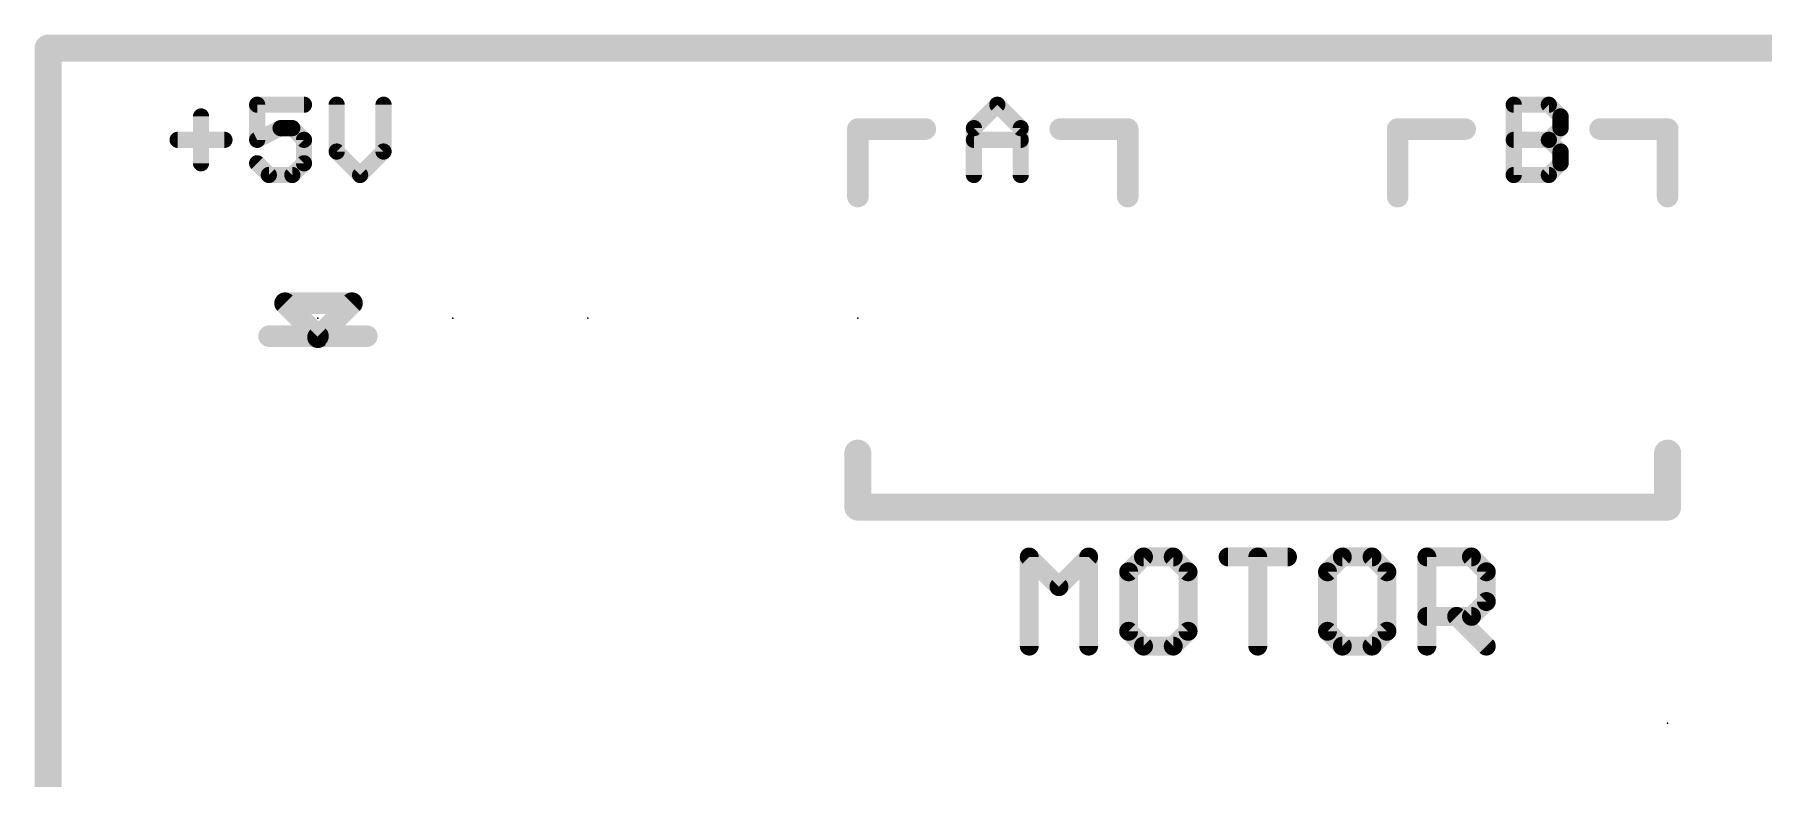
# Model space of a CAD drawing. Extents: x -0.1 to 48.4, y -0.1 to 20.4.
# Drawn here: x -0.13 to 16.14, y 13.45 to 20.45 of the extents above; entities that cross this region are included whole.
import ezdxf

# ---------------------------------------------------------------- set-up
doc = ezdxf.new("R2010")
doc.units = 0
doc.layers.add('21', color=7, linetype='CONTINUOUS')
doc.layers.add('23', color=7, linetype='CONTINUOUS')

msp = doc.modelspace()

# ---------------------------------------------------------------- linework, layer by layer
at = {"layer": '21'}
for points, const_width in [([(0, 20.32), (0, 0)], 0.254), ([(48.26, 20.32), (0, 20.32)], 0.254), ([(2.4083, 19.7872), (1.9676, 19.7872)], 0.1524), ([(1.9676, 19.7872), (1.9676, 19.4567)], 0.1524), ([(2.716, 19.7872), (2.716, 19.3465)], 0.1524), ([(3.1567, 19.3465), (3.1567, 19.7872)], 0.1524), ([(8.7122, 19.5668), (8.9325, 19.7872)], 0.1524), ([(8.9325, 19.7872), (9.1528, 19.5668)], 0.1524), ([(13.7922, 19.1262), (13.7922, 19.7872)], 0.1524), ([(13.7922, 19.7872), (14.1227, 19.7872)], 0.1524), ([(14.1227, 19.7872), (14.2328, 19.677)], 0.1524), ([(1.4395, 19.677), (1.4395, 19.2364)], 0.1524), ([(14.2328, 19.677), (14.2328, 19.5668)], 0.1524), ([(1.2192, 19.4567), (1.6598, 19.4567)], 0.1524), ([(1.9676, 19.4567), (2.1879, 19.5668)], 0.1524), ([(2.1879, 19.5668), (2.2981, 19.5668)], 0.1524), ([(2.2981, 19.5668), (2.4083, 19.4567)], 0.1524), ([(2.4083, 19.4567), (2.4083, 19.2364)], 0.1524), ([(7.62, 19.558), (8.255, 19.558)], 0.2032), ([(7.62, 19.558), (7.62, 18.923)], 0.2032), ([(8.7122, 19.1262), (8.7122, 19.5668)], 0.1524), ([(8.7122, 19.4567), (9.1528, 19.4567)], 0.1524), ([(9.1528, 19.5668), (9.1528, 19.1262)], 0.1524), ([(10.16, 19.558), (9.525, 19.558)], 0.2032), ([(10.16, 19.558), (10.16, 18.923)], 0.2032), ([(13.335, 19.558), (12.7, 19.558)], 0.2032), ([(12.7, 19.558), (12.7, 18.923)], 0.2032), ([(13.7922, 19.4567), (14.1227, 19.4567)], 0.1524), ([(14.2328, 19.5668), (14.1227, 19.4567)], 0.1524), ([(14.1227, 19.4567), (14.2328, 19.3465)], 0.1524), ([(15.24, 19.558), (14.605, 19.558)], 0.2032), ([(15.24, 19.558), (15.24, 18.923)], 0.2032), ([(2.716, 19.3465), (2.9364, 19.1262)], 0.1524), ([(2.9364, 19.1262), (3.1567, 19.3465)], 0.1524), ([(14.2328, 19.3465), (14.2328, 19.2364)], 0.1524), ([(2.0778, 19.1262), (1.9676, 19.2364)], 0.1524), ([(2.2981, 19.1262), (2.0778, 19.1262)], 0.1524), ([(2.4083, 19.2364), (2.2981, 19.1262)], 0.1524), ([(14.1227, 19.1262), (13.7922, 19.1262)], 0.1524), ([(14.2328, 19.2364), (14.1227, 19.1262)], 0.1524), ([(2.54, 17.61), (2.23, 17.92)], 0.2032), ([(2.86, 17.92), (2.23, 17.92)], 0.2032), ([(2.54, 17.6), (2.86, 17.92)], 0.2032), ([(2.08, 17.61), (2.54, 17.61)], 0.2032), ([(3, 17.61), (2.54, 17.61)], 0.2032), ([(7.62, 16.51), (7.62, 16.002)], 0.254), ([(15.24, 16.002), (15.24, 16.51)], 0.254), ([(7.62, 16.002), (15.24, 16.002)], 0.254), ([(9.2329, 14.6939), (9.2329, 15.5328)], 0.1778), ([(9.2329, 15.5328), (9.5125, 15.2532)], 0.1778), ([(9.5125, 15.2532), (9.7922, 15.5328)], 0.1778), ([(9.7922, 15.5328), (9.7922, 14.6939)], 0.1778), ([(10.3082, 15.5328), (10.1684, 15.393)], 0.1778), ([(10.5879, 15.5328), (10.3082, 15.5328)], 0.1778), ([(10.7277, 15.393), (10.5879, 15.5328)], 0.1778), ([(11.1039, 15.5328), (11.6632, 15.5328)], 0.1778), ([(11.3836, 14.6939), (11.3836, 15.5328)], 0.1778), ([(12.1793, 15.5328), (12.0395, 15.393)], 0.1778), ([(12.4589, 15.5328), (12.1793, 15.5328)], 0.1778), ([(12.5987, 15.393), (12.4589, 15.5328)], 0.1778), ([(12.975, 14.6939), (12.975, 15.5328)], 0.1778), ([(12.975, 15.5328), (13.3944, 15.5328)], 0.1778), ([(13.3944, 15.5328), (13.5343, 15.393)], 0.1778), ([(10.1684, 15.393), (10.1684, 14.8337)], 0.1778), ([(10.7277, 14.8337), (10.7277, 15.393)], 0.1778), ([(12.0395, 15.393), (12.0395, 14.8337)], 0.1778), ([(12.5987, 14.8337), (12.5987, 15.393)], 0.1778), ([(13.5343, 15.393), (13.5343, 15.1134)], 0.1778), ([(13.5343, 15.1134), (13.3944, 14.9735)], 0.1778), ([(13.3944, 14.9735), (12.975, 14.9735)], 0.1778), ([(13.2546, 14.9735), (13.5343, 14.6939)], 0.1778), ([(10.1684, 14.8337), (10.3082, 14.6939)], 0.1778), ([(10.5879, 14.6939), (10.7277, 14.8337)], 0.1778), ([(12.0395, 14.8337), (12.1793, 14.6939)], 0.1778), ([(12.4589, 14.6939), (12.5987, 14.8337)], 0.1778), ([(10.3082, 14.6939), (10.5879, 14.6939)], 0.1778), ([(12.1793, 14.6939), (12.4589, 14.6939)], 0.1778)]:
    msp.add_lwpolyline(points, dxfattribs=dict(at, const_width=const_width))
for points, const_width in [([(0.0635, 20.32, 1), (-0.0635, 20.32)], 0.127), ([(0, 20.3835, 1), (0, 20.2565)], 0.127), ([(1.9676, 19.8253, 1), (1.9676, 19.7491)], 0.0762), ([(2.0057, 19.7872, 1), (1.9295, 19.7872)], 0.0762), ([(2.4083, 19.7491, 1), (2.4083, 19.8253)], 0.0762), ([(2.7541, 19.7872, 1), (2.6779, 19.7872)], 0.0762), ([(3.1948, 19.7872, 1), (3.1186, 19.7872)], 0.0762), ([(8.9595, 19.8141, 1), (8.9056, 19.7602)], 0.0762), ([(8.9595, 19.7602, 1), (8.9056, 19.8141)], 0.0762), ([(13.8303, 19.7872, 1), (13.7541, 19.7872)], 0.0762), ([(13.7922, 19.8253, 1), (13.7922, 19.7491)], 0.0762), ([(14.1496, 19.8141, 1), (14.0957, 19.7602)], 0.0762), ([(14.1227, 19.7491, 1), (14.1227, 19.8253)], 0.0762), ([(1.4776, 19.677, 1), (1.4014, 19.677)], 0.0762), ([(14.2709, 19.677, 1), (14.1947, 19.677)], 0.0762), ([(14.2059, 19.6501, 1), (14.2598, 19.7039)], 0.0762), ([(1.2192, 19.4948, 1), (1.2192, 19.4186)], 0.0762), ([(1.6598, 19.4186, 1), (1.6598, 19.4948)], 0.0762), ([(1.9506, 19.4908, 1), (1.9847, 19.4226)], 0.0762), ([(2.1879, 19.6049, 1), (2.1879, 19.5287)], 0.0762), ([(2.205, 19.5328, 1), (2.1709, 19.6009)], 0.0762), ([(2.325, 19.5938, 1), (2.2712, 19.5399)], 0.0762), ([(2.2981, 19.5287, 1), (2.2981, 19.6049)], 0.0762), ([(2.4464, 19.4567, 1), (2.3702, 19.4567)], 0.0762), ([(7.62, 19.6088, 1), (7.62, 19.5072)], 0.1016), ([(7.6708, 19.558, 1), (7.5692, 19.558)], 0.1016), ([(8.255, 19.5072, 1), (8.255, 19.6088)], 0.1016), ([(8.7503, 19.5668, 1), (8.6741, 19.5668)], 0.0762), ([(8.6853, 19.5938, 1), (8.7391, 19.5399)], 0.0762), ([(8.7122, 19.4948, 1), (8.7122, 19.4186)], 0.0762), ([(9.1909, 19.5668, 1), (9.1147, 19.5668)], 0.0762), ([(9.1259, 19.5399, 1), (9.1798, 19.5938)], 0.0762), ([(9.1528, 19.4186, 1), (9.1528, 19.4948)], 0.0762), ([(9.525, 19.6088, 1), (9.525, 19.5072)], 0.1016), ([(10.2108, 19.558, 1), (10.1092, 19.558)], 0.1016), ([(10.16, 19.5072, 1), (10.16, 19.6088)], 0.1016), ([(12.7, 19.6088, 1), (12.7, 19.5072)], 0.1016), ([(12.7508, 19.558, 1), (12.6492, 19.558)], 0.1016), ([(13.335, 19.5072, 1), (13.335, 19.6088)], 0.1016), ([(13.7922, 19.4948, 1), (13.7922, 19.4186)], 0.0762), ([(14.1496, 19.4836, 1), (14.0957, 19.4297)], 0.0762), ([(14.1227, 19.4186, 1), (14.1227, 19.4948)], 0.0762), ([(14.1947, 19.5668, 1), (14.2709, 19.5668)], 0.0762), ([(14.2598, 19.5399, 1), (14.2059, 19.5938)], 0.0762), ([(14.605, 19.6088, 1), (14.605, 19.5072)], 0.1016), ([(15.2908, 19.558, 1), (15.1892, 19.558)], 0.1016), ([(15.24, 19.5072, 1), (15.24, 19.6088)], 0.1016), ([(1.9295, 19.4567, 1), (2.0057, 19.4567)], 0.0762), ([(2.3813, 19.4297, 1), (2.4352, 19.4836)], 0.0762), ([(2.743, 19.3735, 1), (2.6891, 19.3196)], 0.0762), ([(2.6779, 19.3465, 1), (2.7541, 19.3465)], 0.0762), ([(3.1186, 19.3465, 1), (3.1948, 19.3465)], 0.0762), ([(3.1836, 19.3196, 1), (3.1297, 19.3735)], 0.0762), ([(14.0957, 19.4836, 1), (14.1496, 19.4297)], 0.0762), ([(14.2709, 19.3465, 1), (14.1947, 19.3465)], 0.0762), ([(14.2059, 19.3196, 1), (14.2598, 19.3735)], 0.0762), ([(1.4014, 19.2364, 1), (1.4776, 19.2364)], 0.0762), ([(1.9946, 19.2633, 1), (1.9407, 19.2094)], 0.0762), ([(2.0778, 19.1643, 1), (2.0778, 19.0881)], 0.0762), ([(2.2981, 19.0881, 1), (2.2981, 19.1643)], 0.0762), ([(2.3702, 19.2364, 1), (2.4464, 19.2364)], 0.0762), ([(2.4352, 19.2094, 1), (2.3813, 19.2633)], 0.0762), ([(13.7922, 19.1643, 1), (13.7922, 19.0881)], 0.0762), ([(14.1227, 19.0881, 1), (14.1227, 19.1643)], 0.0762), ([(14.1947, 19.2364, 1), (14.2709, 19.2364)], 0.0762), ([(14.2598, 19.2094, 1), (14.2059, 19.2633)], 0.0762), ([(2.0508, 19.0993, 1), (2.1047, 19.1531)], 0.0762), ([(2.2712, 19.1531, 1), (2.325, 19.0993)], 0.0762), ([(2.9094, 19.1531, 1), (2.9633, 19.0993)], 0.0762), ([(2.9094, 19.0993, 1), (2.9633, 19.1531)], 0.0762), ([(8.6741, 19.1262, 1), (8.7503, 19.1262)], 0.0762), ([(9.1147, 19.1262, 1), (9.1909, 19.1262)], 0.0762), ([(13.7541, 19.1262, 1), (13.8303, 19.1262)], 0.0762), ([(14.0957, 19.1531, 1), (14.1496, 19.0993)], 0.0762), ([(7.5692, 18.923, 1), (7.6708, 18.923)], 0.1016), ([(10.1092, 18.923, 1), (10.2108, 18.923)], 0.1016), ([(12.6492, 18.923, 1), (12.7508, 18.923)], 0.1016), ([(15.1892, 18.923, 1), (15.2908, 18.923)], 0.1016), ([(2.2659, 17.9559, 1), (2.1941, 17.8841)], 0.1016), ([(2.23, 17.9708, 1), (2.23, 17.8692)], 0.1016), ([(2.8959, 17.8841, 1), (2.8241, 17.9559)], 0.1016), ([(2.86, 17.8692, 1), (2.86, 17.9708)], 0.1016), ([(2.08, 17.6608, 1), (2.08, 17.5592)], 0.1016), ([(2.54, 17.6608, 1), (2.54, 17.5592)], 0.1016), ([(2.5041, 17.6359, 1), (2.5759, 17.5641)], 0.1016), ([(2.5041, 17.5741, 1), (2.5759, 17.6459)], 0.1016), ([(2.54, 17.5592, 1), (2.54, 17.6608)], 0.1016), ([(3, 17.5592, 1), (3, 17.6608)], 0.1016), ([(7.6835, 16.51, 1), (7.5565, 16.51)], 0.127), ([(15.3035, 16.51, 1), (15.1765, 16.51)], 0.127), ([(7.62, 16.0655, 1), (7.62, 15.9385)], 0.127), ([(15.24, 15.9385, 1), (15.24, 16.0655)], 0.127), ([(7.5565, 16.002, 1), (7.6835, 16.002)], 0.127), ([(15.1765, 16.002, 1), (15.3035, 16.002)], 0.127), ([(9.2774, 15.5328, 1), (9.1885, 15.5328)], 0.0889), ([(9.2643, 15.5642, 1), (9.2015, 15.5014)], 0.0889), ([(9.8366, 15.5328, 1), (9.7477, 15.5328)], 0.0889), ([(9.8236, 15.5014, 1), (9.7607, 15.5642)], 0.0889), ([(10.3082, 15.5773, 1), (10.3082, 15.4884)], 0.0889), ([(10.3397, 15.5014, 1), (10.2768, 15.5642)], 0.0889), ([(10.6193, 15.5642, 1), (10.5564, 15.5014)], 0.0889), ([(10.5879, 15.4884, 1), (10.5879, 15.5773)], 0.0889), ([(11.1039, 15.5773, 1), (11.1039, 15.4884)], 0.0889), ([(11.428, 15.5328, 1), (11.3391, 15.5328)], 0.0889), ([(11.6632, 15.4884, 1), (11.6632, 15.5773)], 0.0889), ([(12.1793, 15.5773, 1), (12.1793, 15.4884)], 0.0889), ([(12.2107, 15.5014, 1), (12.1478, 15.5642)], 0.0889), ([(12.4903, 15.5642, 1), (12.4275, 15.5014)], 0.0889), ([(12.4589, 15.4884, 1), (12.4589, 15.5773)], 0.0889), ([(13.0194, 15.5328, 1), (12.9305, 15.5328)], 0.0889), ([(12.975, 15.5773, 1), (12.975, 15.4884)], 0.0889), ([(13.4259, 15.5642, 1), (13.363, 15.5014)], 0.0889), ([(13.3944, 15.4884, 1), (13.3944, 15.5773)], 0.0889), ([(10.137, 15.4244, 1), (10.1998, 15.3616)], 0.0889), ([(10.2129, 15.393, 1), (10.124, 15.393)], 0.0889), ([(10.7721, 15.393, 1), (10.6832, 15.393)], 0.0889), ([(10.6963, 15.3616, 1), (10.7591, 15.4244)], 0.0889), ([(12.0839, 15.393, 1), (11.995, 15.393)], 0.0889), ([(12.008, 15.4244, 1), (12.0709, 15.3616)], 0.0889), ([(12.6432, 15.393, 1), (12.5543, 15.393)], 0.0889), ([(12.5673, 15.3616, 1), (12.6302, 15.4244)], 0.0889), ([(13.5787, 15.393, 1), (13.4898, 15.393)], 0.0889), ([(13.5028, 15.3616, 1), (13.5657, 15.4244)], 0.0889), ([(9.4811, 15.2846, 1), (9.544, 15.2217)], 0.0889), ([(9.4811, 15.2217, 1), (9.544, 15.2846)], 0.0889), ([(13.4898, 15.1134, 1), (13.5787, 15.1134)], 0.0889), ([(13.5657, 15.0819, 1), (13.5028, 15.1448)], 0.0889), ([(12.975, 15.018, 1), (12.975, 14.9291)], 0.0889), ([(13.286, 15.005, 1), (13.2232, 14.9421)], 0.0889), ([(13.363, 15.005, 1), (13.4259, 14.9421)], 0.0889), ([(13.3944, 14.9291, 1), (13.3944, 15.018)], 0.0889), ([(10.1998, 14.8651, 1), (10.137, 14.8023)], 0.0889), ([(10.124, 14.8337, 1), (10.2129, 14.8337)], 0.0889), ([(10.6832, 14.8337, 1), (10.7721, 14.8337)], 0.0889), ([(10.7591, 14.8023, 1), (10.6963, 14.8651)], 0.0889), ([(11.995, 14.8337, 1), (12.0839, 14.8337)], 0.0889), ([(12.0709, 14.8651, 1), (12.008, 14.8023)], 0.0889), ([(12.5543, 14.8337, 1), (12.6432, 14.8337)], 0.0889), ([(12.6302, 14.8023, 1), (12.5673, 14.8651)], 0.0889), ([(9.1885, 14.6939, 1), (9.2774, 14.6939)], 0.0889), ([(9.7477, 14.6939, 1), (9.8366, 14.6939)], 0.0889), ([(10.3082, 14.7384, 1), (10.3082, 14.6495)], 0.0889), ([(10.2768, 14.6625, 1), (10.3397, 14.7253)], 0.0889), ([(10.5564, 14.7253, 1), (10.6193, 14.6625)], 0.0889), ([(10.5879, 14.6495, 1), (10.5879, 14.7384)], 0.0889), ([(11.3391, 14.6939, 1), (11.428, 14.6939)], 0.0889), ([(12.1793, 14.7384, 1), (12.1793, 14.6495)], 0.0889), ([(12.1478, 14.6625, 1), (12.2107, 14.7253)], 0.0889), ([(12.4275, 14.7253, 1), (12.4903, 14.6625)], 0.0889), ([(12.4589, 14.6495, 1), (12.4589, 14.7384)], 0.0889), ([(12.9305, 14.6939, 1), (13.0194, 14.6939)], 0.0889), ([(13.5028, 14.6625, 1), (13.5657, 14.7253)], 0.0889)]:
    msp.add_lwpolyline(points, format="xyb", dxfattribs=dict(at, const_width=const_width))
at = {"layer": '23'}
for p in [(2.54, 17.78), (3.81, 17.78), (5.08, 17.78), (7.62, 17.78), (15.24, 13.97)]:
    msp.add_point(p, dxfattribs=at)

doc.saveas('drawing.dxf')
